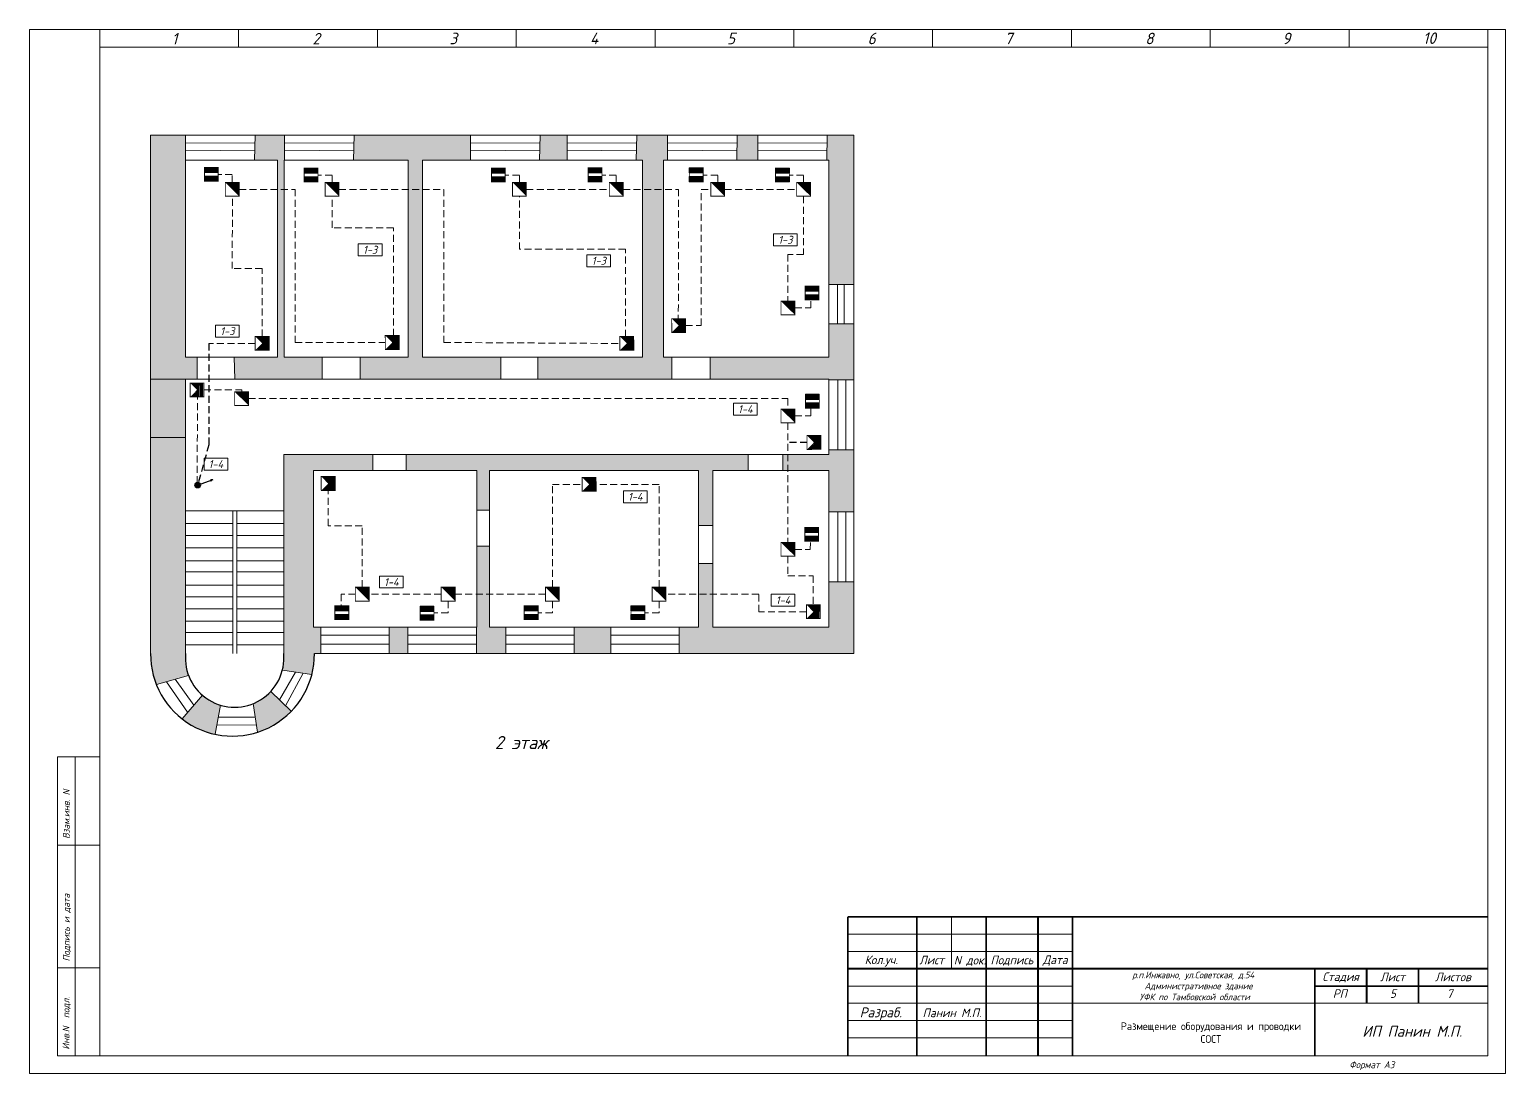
# Model space of a CAD drawing. Header units: inches. Extents: x 859 to 2125, y 393 to 1751.
# Drawn here: x 1377.4 to 1511.8, y 1169.9 to 1265 of the extents above; entities that cross this region are included whole.
import ezdxf

# ---------------------------------------------------------------- set-up
doc = ezdxf.new("R2010")
doc.units = ezdxf.units.IN
doc.header["$MEASUREMENT"] = 0
doc.linetypes.add('Caddy_Solid', pattern=[0])
doc.linetypes.add('HIDDEN2', pattern=[4.7625, 3.175, -1.5875])
doc.layers.get('0').transparency = 0.7
for name, color, linetype in [('BLK_12_THHN', 9, 'Continuous'), ('DESC', 7, 'Continuous'), ('LINK', 9, 'Continuous')]:
    doc.layers.add(name, color=color, linetype=linetype)
doc.styles.get("Standard").update_dxf_attribs({"font": 'GOST_Common Italic_0.ttf'})

# ---------------------------------------------------------------- blocks, each defined once
blk = doc.blocks.new('Звуковой')
blk.add_lwpolyline([(0.1, 2.9, 0, 4, 0), (1.5, 1.51, 4, 4, 0)], format="xyseb")
at = {"const_width": 0.2}
blk.add_lwpolyline([(0, 0), (0, 3), (3, 3), (3, 0)], close=True, dxfattribs=at)
blk = doc.blocks.new('Объем')
at = {"const_width": 0.2}
blk.add_lwpolyline([(0, 0), (0, 3), (3, 3), (3, 0)], close=True, dxfattribs=at)
for points in [[(0.21, 2.94), (0.21, 0.09)], [(0.41, 2.94), (0.41, 0.09)], [(0.61, 2.94), (0.61, 0.09)], [(0.8, 2.94), (0.8, 0.09)], [(1.01, 2.94), (1.01, 0.09)], [(1.21, 2.94), (1.21, 0.09)], [(1.39, 1.52), (2.81, 2.97)], [(1.39, 2.94), (1.39, 0.09)], [(1.39, 1.48), (2.82, 0.03)], [(1.56, 2.93), (1.56, 1.76)], [(1.56, 0.09), (1.56, 1.25)], [(1.74, 0.06), (1.74, 1.05)], [(1.76, 2.94), (1.76, 1.94)], [(1.94, 2.95), (1.94, 2.15)], [(1.94, 0.06), (1.94, 0.87)], [(2.13, 2.93), (2.13, 2.33)], [(2.13, 0.05), (2.13, 0.66)], [(2.3, 2.93), (2.3, 2.52)], [(2.31, 0.06), (2.31, 0.48)], [(2.49, 2.94), (2.49, 2.7)], [(2.49, 0.07), (2.49, 0.29)]]:
    blk.add_lwpolyline(points, dxfattribs=at)

msp = doc.modelspace()

# ---------------------------------------------------------------- hatches: boundary and pattern name
at = {"layer": 'BLK_12_THHN'}
h = msp.add_hatch(color=0, dxfattribs=at)
h.dxf.hatch_style = 1
h.paths.add_polyline_path([(1392.93, 1223.48, -1), (1392.43, 1223.48, -1)])
h = msp.add_hatch(color=0, dxfattribs=at)
h.dxf.hatch_style = 1
h.paths.add_polyline_path([(1394.07, 1223.95), (1393.9, 1223.89), (1393.93, 1223.81)])
h.paths.add_polyline_path([(1393.88, 1223.97), (1393.9, 1223.89), (1394.07, 1223.95)])
at = {"layer": 'DESC'}
h = msp.add_hatch(color=0, dxfattribs=at)
h.dxf.hatch_style = 1
h.paths.add_polyline_path([(1388.4, 1233.13), (1391.58, 1233.13), (1392.64, 1233.13), (1392.64, 1235.13), (1391.58, 1235.13), (1391.58, 1253.08), (1391.58, 1255.34), (1388.4, 1255.34)])
h.paths.add_polyline_path([(1399.95, 1253.08), (1399.95, 1235.13), (1396.01, 1235.13), (1396.08, 1233.13), (1404.03, 1233.13), (1404.03, 1235.13), (1400.55, 1235.13), (1400.55, 1253.08), (1400.6, 1253.08), (1400.6, 1255.34), (1397.91, 1255.34), (1397.87, 1253.08)])
h.paths.add_polyline_path([(1406.93, 1255.34), (1406.88, 1253.08), (1411.86, 1253.08), (1411.86, 1235.13), (1407.49, 1235.13), (1407.49, 1233.13), (1420.28, 1233.13), (1420.28, 1235.13), (1413.15, 1235.13), (1413.15, 1253.08), (1417.53, 1253.08), (1417.53, 1255.34)])
h.paths.add_polyline_path([(1426.34, 1253.08), (1426.34, 1255.34), (1423.86, 1255.34), (1423.81, 1253.08)], flags=17)
h.paths.add_polyline_path([(1435.09, 1253.08), (1435.48, 1253.08), (1435.48, 1255.34), (1432.67, 1255.34), (1432.62, 1253.08), (1433.2, 1253.08), (1433.2, 1235.13), (1423.65, 1235.13), (1423.65, 1233.13), (1435.85, 1233.13), (1435.85, 1235.13), (1435.09, 1235.13)])
h.paths.add_polyline_path([(1441.77, 1253.08), (1443.68, 1253.08), (1443.68, 1255.34), (1441.81, 1255.34)])
h.paths.add_polyline_path([(1450.17, 1253.08), (1450.17, 1241.75), (1452.44, 1241.75), (1452.44, 1255.34), (1450.01, 1255.34), (1449.96, 1253.08)])
at = {"layer": 'DESC', "lineweight": 15}
h = msp.add_hatch(color=0, dxfattribs=at)
h.dxf.hatch_style = 1
h.paths.add_polyline_path([(1393.3, 1251.62), (1393.3, 1251.15), (1394.56, 1251.15), (1394.56, 1251.62)])
h.paths.add_polyline_path([(1394.56, 1251.95), (1394.56, 1252.41), (1393.3, 1252.41), (1393.3, 1251.95)])
h = msp.add_hatch(color=0, dxfattribs=at)
h.dxf.hatch_style = 1
h.paths.add_polyline_path([(1402.38, 1251.55), (1402.38, 1251.08), (1403.64, 1251.08), (1403.64, 1251.55)])
h.paths.add_polyline_path([(1403.64, 1251.87), (1403.64, 1252.34), (1402.38, 1252.34), (1402.38, 1251.87)])
h = msp.add_hatch(color=0, dxfattribs=at)
h.dxf.hatch_style = 1
h.paths.add_polyline_path([(1419.43, 1251.55), (1419.43, 1251.08), (1420.69, 1251.08), (1420.69, 1251.55)])
h.paths.add_polyline_path([(1420.69, 1251.87), (1420.69, 1252.34), (1419.43, 1252.34), (1419.43, 1251.87)])
h = msp.add_hatch(color=0, dxfattribs=at)
h.dxf.hatch_style = 1
h.paths.add_polyline_path([(1428.24, 1251.57), (1428.24, 1251.1), (1429.5, 1251.1), (1429.5, 1251.57)])
h.paths.add_polyline_path([(1429.5, 1251.9), (1429.5, 1252.36), (1428.24, 1252.36), (1428.24, 1251.9)])
h = msp.add_hatch(color=0, dxfattribs=at)
h.dxf.hatch_style = 1
h.paths.add_polyline_path([(1437.45, 1251.57), (1437.45, 1251.1), (1438.71, 1251.1), (1438.71, 1251.57)])
h.paths.add_polyline_path([(1438.71, 1251.9), (1438.71, 1252.36), (1437.45, 1252.36), (1437.45, 1251.9)])
h = msp.add_hatch(color=0, dxfattribs=at)
h.dxf.hatch_style = 1
h.paths.add_polyline_path([(1445.3, 1251.55), (1445.3, 1251.08), (1446.56, 1251.08), (1446.56, 1251.55)])
h.paths.add_polyline_path([(1446.56, 1251.87), (1446.56, 1252.34), (1445.3, 1252.34), (1445.3, 1251.87)])
h = msp.add_hatch(color=0, dxfattribs=at)
h.dxf.hatch_style = 1
h.paths.add_polyline_path([(1447.99, 1240.82), (1447.99, 1240.35), (1449.25, 1240.35), (1449.25, 1240.82)])
h.paths.add_polyline_path([(1449.25, 1241.15), (1449.25, 1241.61), (1447.99, 1241.61), (1447.99, 1241.15)])
at = {"layer": 'DESC'}
h = msp.add_hatch(color=0, dxfattribs=at)
h.dxf.hatch_style = 1
h.paths.add_polyline_path([(1403.22, 1224.82), (1408.63, 1224.82), (1408.63, 1226.28), (1400.52, 1226.28), (1400.52, 1208.14, -0.083975), (1400.4, 1206.65), (1403.08, 1206.23, 0.06482), (1403.31, 1208.14), (1403.89, 1208.14), (1403.89, 1210.54), (1403.22, 1210.54)])
h.paths.add_polyline_path([(1411.67, 1226.28), (1411.67, 1224.82), (1418.09, 1224.82), (1418.09, 1221.19), (1419.26, 1221.19), (1419.26, 1224.82), (1438.3, 1224.82), (1438.3, 1219.81), (1439.6, 1219.81), (1439.6, 1224.82), (1442.8, 1224.82), (1442.8, 1226.28)])
h.paths.add_polyline_path([(1452.44, 1233.08), (1452.44, 1238.18), (1450.17, 1238.18), (1450.17, 1235.13), (1439.36, 1235.13), (1439.36, 1233.13), (1450.17, 1233.13), (1450.17, 1233.08)])
h.paths.add_polyline_path([(1450.17, 1224.82), (1450.17, 1221.06), (1452.44, 1221.06), (1452.44, 1226.71), (1450.17, 1226.71), (1450.17, 1226.28), (1445.97, 1226.28), (1445.97, 1224.82)])
h.paths.add_polyline_path([(1452.44, 1214.69), (1450.17, 1214.69), (1450.17, 1210.54), (1439.6, 1210.54), (1439.6, 1216.34), (1438.3, 1216.34), (1438.3, 1210.54), (1436.53, 1210.54), (1436.53, 1208.14), (1452.44, 1208.14)])
at = {"layer": 'DESC', "lineweight": 15}
h = msp.add_hatch(color=0, dxfattribs=at)
h.dxf.hatch_style = 1
h.paths.add_polyline_path([(1448.03, 1230.96), (1448.03, 1230.49), (1449.29, 1230.49), (1449.29, 1230.96)])
h.paths.add_polyline_path([(1449.29, 1231.28), (1449.29, 1231.75), (1448.03, 1231.75), (1448.03, 1231.28)])
at = {"layer": 'DESC'}
h = msp.add_hatch(color=0, dxfattribs=at)
h.dxf.hatch_style = 1
h.paths.add_polyline_path([(1391.58, 1227.82), (1388.4, 1227.82), (1388.4, 1208.14, 0.096484), (1388.92, 1205.34), (1391.86, 1206.15, -0.11354), (1391.58, 1208.14)])
h.paths.add_polyline_path([(1394.75, 1203.45, -0.105182), (1393.12, 1204.35), (1391.27, 1202.21, 0.112863), (1394.28, 1200.8)])
h.paths.add_polyline_path([(1401.2, 1202.9), (1399.35, 1204.7, -0.109697), (1397.75, 1203.59), (1398.14, 1200.99, 0.122737)])
at = {"layer": 'DESC', "lineweight": 15}
h = msp.add_hatch(color=0, dxfattribs=at)
h.dxf.hatch_style = 1
h.paths.add_polyline_path([(1447.96, 1218.84), (1447.96, 1218.38), (1449.22, 1218.38), (1449.22, 1218.84)])
h.paths.add_polyline_path([(1449.22, 1219.17), (1449.22, 1219.64), (1447.96, 1219.64), (1447.96, 1219.17)])
at = {"layer": 'DESC'}
h = msp.add_hatch(color=0, dxfattribs=at)
h.dxf.hatch_style = 1
h.paths.add_polyline_path([(1426.97, 1210.54), (1426.97, 1208.14), (1430.3, 1208.14), (1430.3, 1210.54)])
h.paths.add_polyline_path([(1420.75, 1208.14), (1420.75, 1210.54), (1419.26, 1210.54), (1419.26, 1217.94), (1418.09, 1217.94), (1418.09, 1210.54), (1418.06, 1208.14)])
h.paths.add_polyline_path([(1411.83, 1210.54), (1410.12, 1210.54), (1410.12, 1208.14), (1411.83, 1208.14)])
at = {"layer": 'DESC', "lineweight": 15}
h = msp.add_hatch(color=0, dxfattribs=at)
h.dxf.hatch_style = 1
h.paths.add_polyline_path([(1405.18, 1211.71), (1405.18, 1211.24), (1406.44, 1211.24), (1406.44, 1211.71)])
h.paths.add_polyline_path([(1406.44, 1212.04), (1406.44, 1212.5), (1405.18, 1212.5), (1405.18, 1212.04)])
h = msp.add_hatch(color=0, dxfattribs=at)
h.dxf.hatch_style = 1
h.paths.add_polyline_path([(1412.94, 1211.66), (1412.94, 1211.19), (1414.2, 1211.19), (1414.2, 1211.66)])
h.paths.add_polyline_path([(1414.2, 1211.99), (1414.2, 1212.45), (1412.94, 1212.45), (1412.94, 1211.99)])
h = msp.add_hatch(color=0, dxfattribs=at)
h.dxf.hatch_style = 1
h.paths.add_polyline_path([(1422.42, 1211.71), (1422.42, 1211.24), (1423.68, 1211.24), (1423.68, 1211.71)])
h.paths.add_polyline_path([(1423.68, 1212.04), (1423.68, 1212.5), (1422.42, 1212.5), (1422.42, 1212.04)])
h = msp.add_hatch(color=0, dxfattribs=at)
h.dxf.hatch_style = 1
h.paths.add_polyline_path([(1432.14, 1211.71), (1432.14, 1211.24), (1433.4, 1211.24), (1433.4, 1211.71)])
h.paths.add_polyline_path([(1433.4, 1212.04), (1433.4, 1212.5), (1432.14, 1212.5), (1432.14, 1212.04)])
at = {"layer": 'LINK'}
h = msp.add_hatch(color=0, dxfattribs=at)
h.dxf.hatch_style = 1
h.paths.add_polyline_path([(1391.58, 1233.13), (1388.4, 1233.13), (1388.4, 1227.82), (1391.58, 1227.82)])

# ---------------------------------------------------------------- linework, layer by layer
at = {"layer": 'BLK_12_THHN', "color": 0, "lineweight": 15}
for p, q in [((1388.4, 1255.34), (1452.44, 1255.34)), ((1388.4, 1208.14), (1388.4, 1255.34)), ((1391.58, 1253.08), (1391.58, 1255.34)), ((1397.87, 1253.08), (1397.91, 1255.34)), ((1400.6, 1253.08), (1400.6, 1255.34)), ((1406.88, 1253.08), (1406.93, 1255.34)), ((1417.53, 1253.08), (1417.53, 1255.34)), ((1423.81, 1253.08), (1423.86, 1255.34)), ((1426.34, 1253.08), (1426.34, 1255.34)), ((1432.62, 1253.08), (1432.67, 1255.34)), ((1435.48, 1253.08), (1435.48, 1255.34)), ((1441.77, 1253.08), (1441.81, 1255.34)), ((1443.68, 1253.08), (1443.68, 1255.34)), ((1449.96, 1253.08), (1450.01, 1255.34)), ((1452.44, 1255.34), (1452.44, 1208.14)), ((1391.58, 1254.61), (1397.9, 1254.64)), ((1391.58, 1253.97), (1397.89, 1253.93)), ((1400.6, 1254.61), (1406.92, 1254.64)), ((1400.6, 1253.97), (1406.9, 1253.93)), ((1417.53, 1254.61), (1423.84, 1254.64)), ((1417.53, 1253.97), (1423.83, 1253.93)), ((1426.34, 1254.61), (1432.65, 1254.64)), ((1426.34, 1253.97), (1432.64, 1253.93)), ((1435.48, 1254.61), (1441.8, 1254.64)), ((1435.48, 1253.97), (1441.78, 1253.93)), ((1443.68, 1254.61), (1449.99, 1254.64)), ((1443.68, 1253.97), (1449.98, 1253.93)), ((1391.58, 1253.08), (1399.95, 1253.08)), ((1391.58, 1253.08), (1391.58, 1235.13)), ((1399.95, 1253.08), (1399.95, 1235.13)), ((1400.55, 1253.08), (1411.86, 1253.08)), ((1400.55, 1235.13), (1400.55, 1253.08)), ((1411.86, 1253.08), (1411.86, 1235.13)), ((1413.15, 1253.08), (1433.2, 1253.08)), ((1413.15, 1235.13), (1413.15, 1253.08)), ((1433.2, 1253.08), (1433.2, 1235.13)), ((1435.09, 1253.08), (1450.17, 1253.08)), ((1435.09, 1235.13), (1435.09, 1253.08)), ((1450.17, 1253.08), (1450.17, 1235.13)), ((1450.17, 1241.75), (1452.44, 1241.75)), ((1450.95, 1241.75), (1450.95, 1238.18)), ((1451.55, 1241.75), (1451.55, 1238.18)), ((1450.17, 1238.18), (1452.44, 1238.18)), ((1399.95, 1235.13), (1391.58, 1235.13)), ((1392.64, 1235.13), (1392.64, 1233.13)), ((1396.01, 1235.13), (1396.08, 1233.13)), ((1411.86, 1235.13), (1400.55, 1235.13)), ((1404.03, 1235.13), (1404.03, 1233.13)), ((1407.49, 1235.13), (1407.49, 1233.13)), ((1433.2, 1235.13), (1413.15, 1235.13)), ((1420.28, 1235.13), (1420.28, 1233.13)), ((1423.65, 1233.13), (1423.65, 1235.13)), ((1450.17, 1235.13), (1435.09, 1235.13)), ((1435.85, 1235.13), (1435.85, 1233.13)), ((1439.36, 1235.13), (1439.36, 1233.13)), ((1391.58, 1233.13), (1388.4, 1233.13)), ((1391.58, 1233.13), (1391.58, 1208.14)), ((1391.58, 1233.13), (1450.17, 1233.13)), ((1450.17, 1233.13), (1450.17, 1226.28)), ((1450.17, 1233.08), (1452.44, 1233.08)), ((1450.98, 1233.08), (1450.98, 1226.71)), ((1451.69, 1233.08), (1451.69, 1226.71)), ((1391.58, 1227.82), (1388.4, 1227.82)), ((1450.17, 1226.28), (1400.52, 1226.28)), ((1400.52, 1226.28), (1400.52, 1208.14)), ((1408.63, 1226.28), (1408.63, 1224.82)), ((1411.67, 1226.28), (1411.67, 1224.82)), ((1442.8, 1226.28), (1442.8, 1224.82)), ((1445.97, 1226.28), (1445.97, 1224.82)), ((1450.17, 1226.71), (1452.44, 1226.71)), ((1403.22, 1224.82), (1418.09, 1224.82)), ((1403.22, 1210.54), (1403.22, 1224.82)), ((1418.09, 1224.82), (1418.09, 1210.54)), ((1419.26, 1224.82), (1419.26, 1210.54)), ((1438.3, 1224.82), (1419.26, 1224.82)), ((1438.3, 1210.54), (1438.3, 1224.82)), ((1439.6, 1224.82), (1450.17, 1224.82)), ((1439.6, 1210.54), (1439.6, 1224.82)), ((1450.17, 1224.82), (1450.17, 1210.54)), ((1391.58, 1221.15), (1400.52, 1221.15)), ((1395.9, 1221.15), (1395.9, 1208.14)), ((1396.25, 1221.15), (1396.25, 1208.14)), ((1418.09, 1221.19), (1419.26, 1221.19)), ((1450.17, 1221.06), (1452.44, 1221.06)), ((1450.98, 1221.06), (1450.98, 1214.69)), ((1451.69, 1221.06), (1451.69, 1214.69)), ((1391.58, 1219.98), (1395.9, 1219.98)), ((1396.25, 1219.98), (1400.52, 1219.98)), ((1438.3, 1219.81), (1439.6, 1219.81)), ((1391.58, 1218.9), (1395.9, 1218.9)), ((1391.58, 1217.77), (1395.9, 1217.77)), ((1396.25, 1218.9), (1400.52, 1218.9)), ((1396.25, 1217.77), (1400.52, 1217.77)), ((1418.09, 1217.94), (1419.26, 1217.94)), ((1391.58, 1216.58), (1395.9, 1216.58)), ((1396.25, 1216.58), (1400.52, 1216.58)), ((1438.3, 1216.34), (1439.6, 1216.34)), ((1391.58, 1215.59), (1395.9, 1215.59)), ((1396.25, 1215.59), (1400.52, 1215.59)), ((1391.58, 1214.37), (1395.9, 1214.37)), ((1396.25, 1214.37), (1400.52, 1214.37)), ((1450.17, 1214.69), (1452.44, 1214.69)), ((1391.58, 1213.3), (1395.9, 1213.3)), ((1396.25, 1213.3), (1400.52, 1213.3)), ((1391.58, 1212.22), (1395.9, 1212.22)), ((1391.58, 1211.09), (1395.9, 1211.09)), ((1396.25, 1212.22), (1400.52, 1212.22)), ((1396.25, 1211.09), (1400.52, 1211.09)), ((1391.58, 1210.08), (1395.9, 1210.08)), ((1396.25, 1210.08), (1400.52, 1210.08)), ((1418.09, 1210.54), (1403.22, 1210.54)), ((1403.89, 1210.54), (1403.89, 1208.14)), ((1403.89, 1209.82), (1410.12, 1209.82)), ((1410.12, 1210.54), (1410.12, 1208.14)), ((1411.83, 1210.54), (1411.83, 1208.14)), ((1411.83, 1209.82), (1418.06, 1209.82)), ((1418.06, 1210.54), (1418.06, 1208.14)), ((1419.26, 1210.54), (1438.3, 1210.54)), ((1420.75, 1210.54), (1420.75, 1208.14)), ((1420.75, 1209.82), (1426.97, 1209.82)), ((1426.97, 1210.54), (1426.97, 1208.14)), ((1430.3, 1210.54), (1430.3, 1208.14)), ((1430.3, 1209.82), (1436.53, 1209.82)), ((1436.53, 1210.54), (1436.53, 1208.14)), ((1450.17, 1210.54), (1439.6, 1210.54)), ((1391.58, 1208.93), (1395.9, 1208.93)), ((1396.25, 1208.93), (1400.52, 1208.93)), ((1403.89, 1209.01), (1410.12, 1209.01)), ((1411.83, 1209.01), (1418.06, 1209.01)), ((1420.75, 1209.01), (1426.97, 1209.01)), ((1430.3, 1209.01), (1436.53, 1209.01)), ((1452.44, 1208.14), (1403.31, 1208.14)), ((1388.92, 1205.34), (1391.86, 1206.15)), ((1389.84, 1205.59), (1391.77, 1202.8)), ((1390.62, 1205.81), (1392.33, 1203.45)), ((1401.58, 1206.47), (1400.13, 1203.94)), ((1400.4, 1206.65), (1403.08, 1206.23)), ((1402.29, 1206.36), (1400.69, 1203.4)), ((1391.27, 1202.21), (1393.12, 1204.35)), ((1399.35, 1204.7), (1401.2, 1202.9)), ((1394.75, 1203.45), (1394.28, 1200.8)), ((1397.75, 1203.59), (1398.14, 1200.99)), ((1394.42, 1201.63), (1398.04, 1201.66)), ((1394.55, 1202.35), (1397.93, 1202.37))]:
    msp.add_line(p, q, dxfattribs=at)
at = {"layer": 'BLK_12_THHN', "color": 0}
for p, q in [((1394.07, 1223.95), (1392.96, 1223.57)), ((1394.07, 1223.95), (1393.88, 1223.97)), ((1393.93, 1223.81), (1393.88, 1223.97))]:
    msp.add_line(p, q, dxfattribs=at)
msp.add_circle((1392.68, 1223.48), 0.249, dxfattribs=at)
for centre, radius, start, end in [((1395.85, 1208.09), 7.46, 179.5769, 0.4231), ((1396.05, 1207.75), 4.49, 174.9099, 5.0901)]:
    msp.add_arc(centre, radius, start, end, dxfattribs=at)
at = {"layer": 'DESC', "linetype": 'Caddy_Solid', "lineweight": 15}
for p, q in [((1383.77, 1263.36), (1383.77, 1264.96)), ((1396.41, 1263.36), (1396.41, 1264.96)), ((1409.05, 1263.36), (1409.05, 1264.96)), ((1421.69, 1263.36), (1421.69, 1264.96)), ((1434.33, 1263.36), (1434.33, 1264.96)), ((1446.97, 1263.36), (1446.97, 1264.96)), ((1459.61, 1263.36), (1459.61, 1264.96)), ((1472.25, 1263.36), (1472.25, 1264.96)), ((1484.89, 1263.36), (1484.89, 1264.96)), ((1497.53, 1263.36), (1497.53, 1264.96)), ((1510.17, 1263.36), (1510.17, 1264.96)), ((1383.77, 1263.34), (1510.17, 1263.34)), ((1383.77, 1263.34), (1383.77, 1171.52)), ((1510.17, 1263.34), (1510.17, 1171.52)), ((1379.93, 1171.54), (1379.93, 1198.74)), ((1379.93, 1198.74), (1383.77, 1198.74)), ((1381.53, 1198.74), (1381.53, 1171.54)), ((1379.93, 1190.72), (1383.77, 1190.72)), ((1379.93, 1179.54), (1383.77, 1179.54)), ((1510.17, 1171.52), (1379.93, 1171.52))]:
    msp.add_line(p, q, dxfattribs=at)
at = {"layer": 'DESC', "color": 0, "linetype": 'HIDDEN2', "lineweight": 15, "ltscale": 0.2}
for p, q in [((1395.83, 1251.77), (1394.54, 1251.77)), ((1395.83, 1251.04), (1395.83, 1251.77)), ((1404.92, 1251.71), (1403.62, 1251.71)), ((1404.92, 1251.04), (1404.92, 1251.71)), ((1421.98, 1251.71), (1420.68, 1251.71)), ((1421.98, 1251.04), (1421.98, 1251.71)), ((1430.8, 1251.71), (1429.51, 1251.71)), ((1430.8, 1251.04), (1430.8, 1251.71)), ((1440.04, 1251.71), (1438.74, 1251.71)), ((1440.04, 1251.04), (1440.04, 1251.71)), ((1447.86, 1251.71), (1446.57, 1251.71)), ((1447.86, 1251.04), (1447.86, 1251.71)), ((1396.46, 1250.41), (1401.55, 1250.41)), ((1401.55, 1250.41), (1401.55, 1236.47)), ((1405.55, 1250.41), (1415.11, 1250.41)), ((1415.11, 1250.41), (1415.11, 1236.47)), ((1422.61, 1250.41), (1430.17, 1250.41)), ((1431.43, 1250.41), (1436.48, 1250.41)), ((1436.48, 1250.41), (1436.45, 1238.61)), ((1438.52, 1238.01), (1438.52, 1250.41)), ((1438.52, 1250.41), (1439.41, 1250.41)), ((1440.67, 1250.41), (1447.23, 1250.41)), ((1395.83, 1243.19), (1395.85, 1249.78)), ((1404.92, 1246.92), (1404.92, 1249.78)), ((1421.98, 1244.95), (1421.98, 1249.78)), ((1447.86, 1249.78), (1447.86, 1244.49)), ((1410.52, 1246.92), (1404.92, 1246.92)), ((1410.52, 1237.07), (1410.52, 1246.92)), ((1431.65, 1244.95), (1421.98, 1244.95)), ((1431.65, 1236.99), (1431.65, 1244.95)), ((1447.86, 1244.49), (1446.43, 1244.49)), ((1446.43, 1244.49), (1446.43, 1240.24)), ((1398.56, 1243.19), (1395.83, 1243.19)), ((1398.56, 1237.01), (1398.56, 1243.19)), ((1447.06, 1239.61), (1448.51, 1239.61)), ((1448.51, 1239.61), (1448.51, 1240.29)), ((1437.11, 1238.01), (1438.52, 1238.01)), ((1397.93, 1236.38), (1393.7, 1236.38)), ((1401.55, 1236.47), (1409.77, 1236.47)), ((1415.11, 1236.47), (1431.13, 1236.38)), ((1392.63, 1223.65), (1392.67, 1231.52)), ((1393.26, 1232.15), (1396.71, 1232.15)), ((1396.71, 1232.15), (1396.71, 1231.99)), ((1397.31, 1231.36), (1446.43, 1231.36)), ((1446.43, 1231.36), (1446.43, 1230.41)), ((1447.06, 1229.78), (1448.51, 1229.78)), ((1448.51, 1229.78), (1448.51, 1230.46)), ((1446.43, 1229.15), (1446.43, 1218.27)), ((1424.98, 1214.19), (1424.98, 1223.54)), ((1424.98, 1223.54), (1427.7, 1223.54)), ((1434.7, 1223.55), (1428.96, 1223.55)), ((1434.7, 1214.19), (1434.7, 1223.55)), ((1404.57, 1219.79), (1404.56, 1223)), ((1407.67, 1219.79), (1404.57, 1219.79)), ((1407.67, 1214.19), (1407.67, 1219.79)), ((1448.47, 1217.63), (1448.48, 1218.31)), ((1446.43, 1217.01), (1446.43, 1215.23)), ((1447.06, 1217.63), (1448.47, 1217.63)), ((1446.43, 1215.23), (1448.72, 1215.23)), ((1448.72, 1215.23), (1448.74, 1212.58)), ((1407.04, 1213.56), (1405.74, 1213.56)), ((1405.74, 1213.56), (1405.74, 1212.5)), ((1414.86, 1213.56), (1408.3, 1213.56)), ((1415.49, 1212.93), (1415.49, 1211.87)), ((1424.35, 1213.56), (1416.12, 1213.56)), ((1424.98, 1212.93), (1424.98, 1211.87)), ((1434.7, 1212.93), (1434.7, 1211.87)), ((1443.78, 1213.56), (1435.33, 1213.56)), ((1443.78, 1211.95), (1443.78, 1213.56)), ((1415.49, 1211.87), (1414.2, 1211.87)), ((1424.98, 1211.87), (1423.69, 1211.87)), ((1434.7, 1211.87), (1433.41, 1211.87)), ((1448.11, 1211.95), (1443.78, 1211.95))]:
    msp.add_line(p, q, dxfattribs=at)
at = {"layer": 'DESC', "color": 7, "lineweight": 15}
for p, q in [((1461.33, 1184.18), (1461.33, 1179.46)), ((1451.88, 1182.61), (1472.35, 1182.61)), ((1451.88, 1181.03), (1472.35, 1181.03)), ((1451.88, 1177.88), (1472.35, 1177.88)), ((1451.88, 1176.31), (1472.35, 1176.31)), ((1472.35, 1176.31), (1510.15, 1176.31)), ((1451.88, 1174.73), (1472.35, 1174.73)), ((1451.88, 1173.16), (1472.35, 1173.16))]:
    msp.add_line(p, q, dxfattribs=at)
at = {"layer": 'DESC', "lineweight": 15}
msp.add_lwpolyline([(1377.37, 1169.92), (1511.77, 1169.92), (1511.77, 1264.96), (1377.37, 1264.96)], close=True, dxfattribs=at)
at = {"layer": 'DESC', "color": 0, "lineweight": 15, "const_width": 0.084}
for points in [[(1393.3, 1252.41), (1394.56, 1252.41), (1394.56, 1251.15), (1393.3, 1251.15), (1393.3, 1252.41)], [(1402.38, 1252.34), (1403.64, 1252.34), (1403.64, 1251.08), (1402.38, 1251.08), (1402.38, 1252.34)], [(1419.43, 1252.34), (1420.69, 1252.34), (1420.69, 1251.08), (1419.43, 1251.08), (1419.43, 1252.34)], [(1428.24, 1252.36), (1429.5, 1252.36), (1429.5, 1251.1), (1428.24, 1251.1), (1428.24, 1252.36)], [(1437.45, 1252.36), (1438.71, 1252.36), (1438.71, 1251.1), (1437.45, 1251.1), (1437.45, 1252.36)], [(1445.3, 1252.34), (1446.56, 1252.34), (1446.56, 1251.08), (1445.3, 1251.08), (1445.3, 1252.34)], [(1447.99, 1241.61), (1449.25, 1241.61), (1449.25, 1240.35), (1447.99, 1240.35), (1447.99, 1241.61)], [(1448.03, 1231.75), (1449.29, 1231.75), (1449.29, 1230.49), (1448.03, 1230.49), (1448.03, 1231.75)], [(1447.96, 1219.64), (1449.22, 1219.64), (1449.22, 1218.38), (1447.96, 1218.38), (1447.96, 1219.64)], [(1405.18, 1212.5), (1406.44, 1212.5), (1406.44, 1211.24), (1405.18, 1211.24), (1405.18, 1212.5)], [(1412.94, 1212.45), (1414.2, 1212.45), (1414.2, 1211.19), (1412.94, 1211.19), (1412.94, 1212.45)], [(1422.42, 1212.5), (1423.68, 1212.5), (1423.68, 1211.24), (1422.42, 1211.24), (1422.42, 1212.5)], [(1432.14, 1212.5), (1433.4, 1212.5), (1433.4, 1211.24), (1432.14, 1211.24), (1432.14, 1212.5)]]:
    msp.add_lwpolyline(points, dxfattribs=at)
at = {"layer": 'DESC', "color": 0, "lineweight": 15}
for points in [[(1393.3, 1252.41), (1394.56, 1252.41), (1394.56, 1251.95), (1393.3, 1251.95)], [(1394.56, 1251.15), (1393.3, 1251.15), (1393.3, 1251.62), (1394.56, 1251.62)], [(1402.38, 1252.34), (1403.64, 1252.34), (1403.64, 1251.87), (1402.38, 1251.87)], [(1403.64, 1251.08), (1402.38, 1251.08), (1402.38, 1251.55), (1403.64, 1251.55)], [(1419.43, 1252.34), (1420.69, 1252.34), (1420.69, 1251.87), (1419.43, 1251.87)], [(1420.69, 1251.08), (1419.43, 1251.08), (1419.43, 1251.55), (1420.69, 1251.55)], [(1428.24, 1252.36), (1429.5, 1252.36), (1429.5, 1251.9), (1428.24, 1251.9)], [(1429.5, 1251.1), (1428.24, 1251.1), (1428.24, 1251.57), (1429.5, 1251.57)], [(1437.45, 1252.36), (1438.71, 1252.36), (1438.71, 1251.9), (1437.45, 1251.9)], [(1438.71, 1251.1), (1437.45, 1251.1), (1437.45, 1251.57), (1438.71, 1251.57)], [(1445.3, 1252.34), (1446.56, 1252.34), (1446.56, 1251.87), (1445.3, 1251.87)], [(1446.56, 1251.08), (1445.3, 1251.08), (1445.3, 1251.55), (1446.56, 1251.55)], [(1447.99, 1241.61), (1449.25, 1241.61), (1449.25, 1241.15), (1447.99, 1241.15)], [(1449.25, 1240.35), (1447.99, 1240.35), (1447.99, 1240.82), (1449.25, 1240.82)], [(1448.03, 1231.75), (1449.29, 1231.75), (1449.29, 1231.28), (1448.03, 1231.28)], [(1449.29, 1230.49), (1448.03, 1230.49), (1448.03, 1230.96), (1449.29, 1230.96)], [(1447.96, 1219.64), (1449.22, 1219.64), (1449.22, 1219.17), (1447.96, 1219.17)], [(1449.22, 1218.38), (1447.96, 1218.38), (1447.96, 1218.84), (1449.22, 1218.84)], [(1405.18, 1212.5), (1406.44, 1212.5), (1406.44, 1212.04), (1405.18, 1212.04)], [(1412.94, 1212.45), (1414.2, 1212.45), (1414.2, 1211.99), (1412.94, 1211.99)], [(1422.42, 1212.5), (1423.68, 1212.5), (1423.68, 1212.04), (1422.42, 1212.04)], [(1432.14, 1212.5), (1433.4, 1212.5), (1433.4, 1212.04), (1432.14, 1212.04)], [(1406.44, 1211.24), (1405.18, 1211.24), (1405.18, 1211.71), (1406.44, 1211.71)], [(1414.2, 1211.19), (1412.94, 1211.19), (1412.94, 1211.66), (1414.2, 1211.66)], [(1423.68, 1211.24), (1422.42, 1211.24), (1422.42, 1211.71), (1423.68, 1211.71)], [(1433.4, 1211.24), (1432.14, 1211.24), (1432.14, 1211.71), (1433.4, 1211.71)]]:
    msp.add_lwpolyline(points, close=True, dxfattribs=at)
for points in [[(1445.12, 1246.36), (1447.28, 1246.36), (1447.28, 1245.28), (1445.12, 1245.28), (1445.12, 1246.36)], [(1407.31, 1245.45), (1409.47, 1245.45), (1409.47, 1244.37), (1407.31, 1244.37), (1407.31, 1245.45)], [(1428.13, 1244.45), (1430.29, 1244.45), (1430.29, 1243.37), (1428.13, 1243.37), (1428.13, 1244.45)], [(1394.31, 1238.04), (1396.47, 1238.04), (1396.47, 1236.96), (1394.31, 1236.96), (1394.31, 1238.04)], [(1441.47, 1230.94), (1443.63, 1230.94), (1443.63, 1229.86), (1441.47, 1229.86), (1441.47, 1230.94)], [(1393.26, 1225.94), (1395.42, 1225.94), (1395.42, 1224.86), (1393.26, 1224.86), (1393.26, 1225.94)], [(1431.45, 1222.96), (1433.61, 1222.96), (1433.61, 1221.88), (1431.45, 1221.88), (1431.45, 1222.96)], [(1409.24, 1215.2), (1411.4, 1215.2), (1411.4, 1214.12), (1409.24, 1214.12), (1409.24, 1215.2)], [(1444.91, 1213.55), (1447.07, 1213.55), (1447.07, 1212.47), (1444.91, 1212.47), (1444.91, 1213.55)]]:
    msp.add_lwpolyline(points, dxfattribs=at)
at = {"layer": 'DESC', "color": 7, "lineweight": 15, "const_width": 0.158}
for points in [[(1451.88, 1184.18), (1510.15, 1184.18)], [(1451.88, 1184.18), (1451.88, 1171.58)], [(1458.18, 1184.18), (1458.18, 1171.52)], [(1464.48, 1184.18), (1464.48, 1171.58)], [(1469.2, 1184.18), (1469.2, 1171.58)], [(1472.35, 1184.18), (1472.35, 1171.58)], [(1451.88, 1179.46), (1510.15, 1179.46)], [(1494.4, 1171.52), (1494.4, 1179.46)], [(1499.13, 1176.31), (1499.13, 1179.46)], [(1503.85, 1176.31), (1503.85, 1179.46)], [(1494.4, 1177.88), (1510.15, 1177.88)]]:
    msp.add_lwpolyline(points, dxfattribs=at)
at = {"layer": 'LINK', "color": 0, "linetype": 'HIDDEN2', "ltscale": 0.2}
for p, q in [((1393.7, 1236.38), (1393.7, 1227.16)), ((1393.7, 1227.16), (1392.68, 1223.48)), ((1448.17, 1227.37), (1446.43, 1227.37))]:
    msp.add_line(p, q, dxfattribs=at)

# ---------------------------------------------------------------- block references
at = {"layer": 'DESC', "color": 0}
for name, p, xscale, yscale, zscale, rotation in [('Звуковой', (1395.2, 1251.04), 0.4199975999999516, 0.4199975999999516, 0.4199975999999516, 270), ('Звуковой', (1404.29, 1251.04), 0.4199975999999516, 0.4199975999999516, 0.4199975999999516, 270), ('Звуковой', (1421.35, 1251.04), 0.4199975999999516, 0.4199975999999516, 0.4199975999999516, 270), ('Звуковой', (1430.17, 1251.04), 0.4199975999999516, 0.4199975999999516, 0.4199975999999516, 270), ('Звуковой', (1439.41, 1251.04), 0.4199975999999516, 0.4199975999999516, 0.4199975999999516, 270), ('Звуковой', (1447.23, 1251.04), 0.4199975999999516, 0.4199975999999516, 0.4199975999999516, 270), ('Звуковой', (1445.8, 1240.24), 0.4199975999999516, 0.4199975999999516, 0.4199975999999516, 270), ('Объем', (1437.11, 1237.38), -0.419976000000051, 0.419976000000006, 0.4199760000000001, 0.1201887995922668), ('Объем', (1399.19, 1235.76), -0.419976000000051, 0.419976000000006, 0.4199760000000001, 0.1201887995922668), ('Объем', (1411.03, 1235.84), -0.419976000000051, 0.419976000000006, 0.4199760000000001, 0.1201887995922668), ('Объем', (1432.39, 1235.76), -0.419976000000051, 0.419976000000006, 0.4199760000000001, 0.1201887995922668), ('Объем', (1393.26, 1231.52), -0.419976000000051, 0.419976000000006, 0.4199760000000001, 0.1201887995922668), ('Звуковой', (1396.05, 1231.99), 0.4199975999999516, 0.4199975999999516, 0.4199975999999516, 270), ('Звуковой', (1445.8, 1230.41), 0.4199975999999516, 0.4199975999999516, 0.4199975999999516, 270), ('Объем', (1449.43, 1226.74), -0.419976000000051, 0.419976000000006, 0.4199760000000001, 0.1201887995922668), ('Объем', (1405.2, 1223), -0.419976000000051, 0.419976000000006, 0.4199760000000001, 0.1201887995922668), ('Объем', (1428.96, 1222.92), -0.419976000000051, 0.419976000000006, 0.4199760000000001, 0.1201887995922668), ('Звуковой', (1445.8, 1218.27), 0.4199975999999516, 0.4199975999999516, 0.4199975999999516, 270), ('Звуковой', (1407.04, 1214.19), 0.4199975999999516, 0.4199975999999516, 0.4199975999999516, 270), ('Звуковой', (1414.86, 1214.19), 0.4199975999999516, 0.4199975999999516, 0.4199975999999516, 270), ('Звуковой', (1424.35, 1214.19), 0.4199975999999516, 0.4199975999999516, 0.4199975999999516, 270), ('Звуковой', (1434.07, 1214.19), 0.4199975999999516, 0.4199975999999516, 0.4199975999999516, 270), ('Объем', (1449.38, 1211.33), -0.419976000000051, 0.419976000000006, 0.4199760000000001, 0.1201887995922668)]:
    msp.add_blockref(name, p, dxfattribs=dict(at, xscale=xscale, yscale=yscale, zscale=zscale, rotation=rotation))

# ---------------------------------------------------------------- texts
at = {"layer": 'DESC', "lineweight": 13}
for s, height, p in [('1', 1.05, (1390.33, 1263.6)), ('2', 1.05, (1403.13, 1263.6)), ('3', 1.05, (1415.61, 1263.62)), ('4', 1.05, (1428.41, 1263.62)), ('5', 1.05, (1440.89, 1263.62)), ('6', 1.05, (1453.69, 1263.62)), ('7', 1.05, (1466.17, 1263.62)), ('8', 1.05, (1478.97, 1263.62)), ('9', 1.05, (1491.45, 1263.62)), ('10', 1.048, (1504.25, 1263.65)), ('Формат А3', 0.629, (1497.55, 1170.4))]:
    msp.add_text(s, height=height, dxfattribs=at).set_placement(p)
for s, p in [('Взам.инв. N', (1381.04, 1191.27)), ('Подпись и дата', (1381.04, 1180.12)), ('Инв.N  подл.', (1381.01, 1172.09))]:
    msp.add_text(s, height=0.6288, rotation=90, dxfattribs=at).set_placement(p)
at = {"layer": 'DESC', "color": 7, "lineweight": 15}
for s, p in [('Кол.уч.', (1453.42, 1179.87)), ('Лист', (1458.39, 1179.86)), ('N док.', (1461.54, 1179.84)), ('РП', (1496.05, 1176.8)), ('5', (1501.25, 1176.8)), ('7', (1506.43, 1176.8))]:
    msp.add_text(s, height=0.787, dxfattribs=at).set_placement(p)
at = {"layer": 'DESC', "color": 0, "char_height": 0.72, "width": 2.16, "attachment_point": 5}
for s, insert in [('1-3', (1446.2, 1245.82)), ('1-3', (1408.39, 1244.91)), ('1-3', (1429.21, 1243.91)), ('1-3', (1395.39, 1237.5)), ('1-4', (1442.55, 1230.4)), ('1-4', (1394.34, 1225.4)), ('1-4', (1432.53, 1222.42)), ('1-4', (1410.32, 1214.66)), ('1-4', (1445.99, 1213.01))]:
    msp.add_mtext(s, dxfattribs=dict(at, insert=insert))
at = {"layer": 'DESC', "color": 0, "linetype": 'HIDDEN2', "ltscale": 0.3, "insert": (1419.75, 1200.65), "char_height": 1.2, "attachment_point": 1}
msp.add_mtext_dynamic_manual_height_columns('2 этаж', width=37.2731, gutter_width=1, heights=[2.89], dxfattribs=at)
at = {"layer": 'DESC', "lineweight": 15, "char_height": 0.787, "attachment_point": 5}
for s, insert, width in [('Подпись', (1466.83, 1180.19), 4.725), ('Дата', (1470.77, 1180.19), 3.15), ('Панин М.П.', (1461.37, 1175.44), 6.3)]:
    msp.add_mtext(s, dxfattribs=dict(at, insert=insert, width=width))
at = {"layer": 'DESC', "color": 0, "lineweight": 15, "insert": (1454.18, 1179.19), "char_height": 0.6, "attachment_point": 1}
msp.add_mtext_dynamic_manual_height_columns('\\pi23.60412;р.п.Инжавно, ул.Советская, д.54\\P\\pi24.36617; Административное здание \\P\\pi24.27003;УФК по Тамбовской области', width=59.1919, gutter_width=1, heights=[0], dxfattribs=at)
at = {"layer": 'DESC', "color": 0, "lineweight": 15, "attachment_point": 5}
for s, insert, char_height, width in [('Стадия', (1496.76, 1178.67), 0.787, 4.725), ('Лист', (1501.49, 1178.71), 0.787, 5.67), ('Листов', (1506.99, 1178.71), 0.787, 5.3325), ('Разраб.', (1454.89, 1175.36), 0.9, 7.0924), ('{\\fGOST Common|b0|i0|c204|p34;Размещение оборудования и проводки\\PСОСТ}', (1484.95, 1173.64), 0.7, 25.2)]:
    msp.add_mtext(s, dxfattribs=dict(at, insert=insert, char_height=char_height, width=width))
at = {"layer": 'DESC', "lineweight": 15, "insert": (1493.93, 1174.26), "char_height": 1, "attachment_point": 1}
msp.add_mtext_dynamic_manual_height_columns('\\pi4.80835;ИП Панин М.П.', width=17.9743, gutter_width=1, heights=[1.74], dxfattribs=at)

doc.saveas('drawing.dxf')
